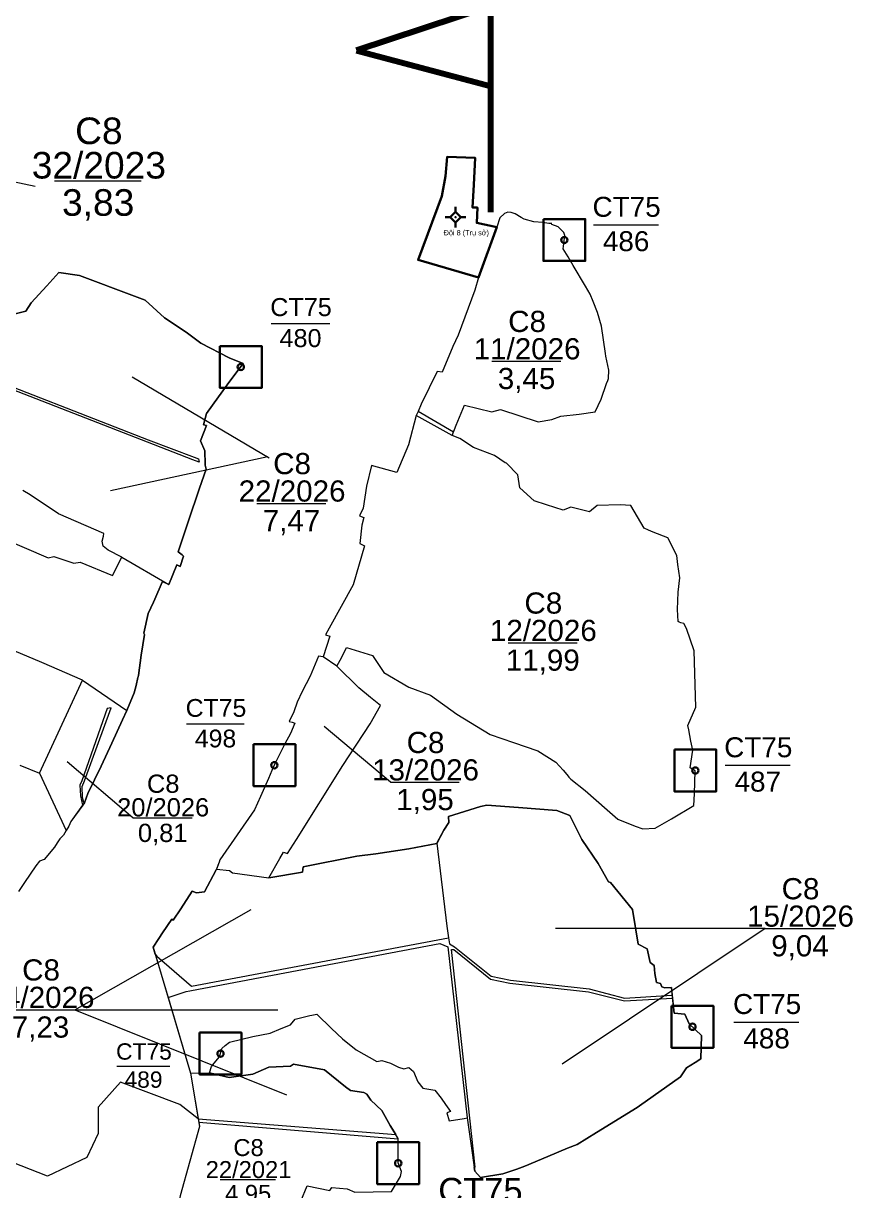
# Model space of a CAD drawing. Header units: metres. Extents: x 419786 to 426231, y 1524317 to 1528091.
# Drawn here: x 425239 to 426231, y 1525583 to 1526979 of the extents above; entities that cross this region are included whole.
import ezdxf
from ezdxf.enums import TextEntityAlignment as Align

# ---------------------------------------------------------------- set-up
doc = ezdxf.new("R2010")
doc.units = ezdxf.units.M
doc.header["$MEASUREMENT"] = 0
doc.layers.add('RanhOne', color=1, linetype='Continuous', lineweight=0)
doc.layers.add('TruSo', color=1, linetype='Continuous', lineweight=106)
doc.styles.add('Style-Arial', font='arial.ttf')

# ---------------------------------------------------------------- blocks, each defined once
blk = doc.blocks.new('*U0')
at = {"color": 0, "linetype": 'Continuous', "lineweight": -2, "ltscale": 10, "flags": 128}
blk.add_lwpolyline([(-150, 150), (150, 150), (150, -150), (-150, -150), (-150, 150)], close=True, dxfattribs=at)
at = {"color": 0, "linetype": 'Continuous', "lineweight": -2, "ltscale": 10}
blk.add_circle((-0.02828, 0.016065), 22.5, dxfattribs=at)
blk = doc.blocks.new('*U36')
at = {"layer": 'RanhOne', "color": 3, "linetype": 'Continuous', "lineweight": 13}
blk.add_line((-66.520877, -1.660429), (63.750129, -1.660429), dxfattribs=at)
at = {"layer": 'RanhOne', "color": 3, "linetype": 'Continuous', "lineweight": 13, "style": 'Style-Arial'}
blk.add_text('3,83', height=40, dxfattribs=at).set_placement((-1.025137, -54.422685), align=Align.CENTER)
at = {"layer": 'RanhOne', "color": 3, "linetype": 'Continuous', "lineweight": 13, "insert": (-0.000029, 1.089388), "char_height": 40, "attachment_point": 8, "line_spacing_factor": 0.776524, "style": 'Style-Arial'}
blk.add_mtext('C8\\P32/2023', dxfattribs=at)
blk = doc.blocks.new('*U46')
at = {"layer": 'RanhOne', "color": 3, "linetype": 'Continuous', "lineweight": 13}
blk.add_line((-66.520877, -1.660429), (63.750129, -1.660429), dxfattribs=at)
at = {"layer": 'RanhOne', "color": 3, "linetype": 'Continuous', "lineweight": 13, "style": 'Style-Arial'}
blk.add_text('3,45', height=40, dxfattribs=at).set_placement((-1.025137, -54.422685), align=Align.CENTER)
at = {"layer": 'RanhOne', "color": 3, "linetype": 'Continuous', "lineweight": 13, "insert": (-0.000029, 1.089388), "char_height": 40, "attachment_point": 8, "line_spacing_factor": 0.776524, "style": 'Style-Arial'}
blk.add_mtext('C8\\P11/2026', dxfattribs=at)
blk = doc.blocks.new('*U47')
at = {"layer": 'RanhOne', "color": 3, "linetype": 'Continuous', "lineweight": 13}
blk.add_line((-66.520877, -1.660429), (63.750129, -1.660429), dxfattribs=at)
at = {"layer": 'RanhOne', "color": 3, "linetype": 'Continuous', "lineweight": 13, "style": 'Style-Arial'}
blk.add_text('11,99', height=40, dxfattribs=at).set_placement((-1.025137, -54.422685), align=Align.CENTER)
at = {"layer": 'RanhOne', "color": 3, "linetype": 'Continuous', "lineweight": 13, "insert": (-0.000029, 1.089388), "char_height": 40, "attachment_point": 8, "line_spacing_factor": 0.776524, "style": 'Style-Arial'}
blk.add_mtext('C8\\P12/2026', dxfattribs=at)
blk = doc.blocks.new('*U48')
at = {"layer": 'RanhOne', "color": 3, "linetype": 'Continuous', "lineweight": 13}
blk.add_line((-66.520877, -1.660429), (63.750129, -1.660429), dxfattribs=at)
at = {"layer": 'RanhOne', "color": 3, "linetype": 'Continuous', "lineweight": 13, "style": 'Style-Arial'}
blk.add_text('0,81', height=40, dxfattribs=at).set_placement((-1.025137, -54.422685), align=Align.CENTER)
at = {"layer": 'RanhOne', "color": 3, "linetype": 'Continuous', "lineweight": 13, "insert": (-0.000029, 1.089388), "char_height": 40, "attachment_point": 8, "line_spacing_factor": 0.776524, "style": 'Style-Arial'}
blk.add_mtext('C8\\P20/2026', dxfattribs=at)
blk = doc.blocks.new('*U49')
at = {"layer": 'RanhOne', "color": 3, "linetype": 'Continuous', "lineweight": 13}
blk.add_line((-66.520877, -1.660429), (63.750129, -1.660429), dxfattribs=at)
at = {"layer": 'RanhOne', "color": 3, "linetype": 'Continuous', "lineweight": 13, "style": 'Style-Arial'}
blk.add_text('1,95', height=40, dxfattribs=at).set_placement((-1.025137, -54.422685), align=Align.CENTER)
at = {"layer": 'RanhOne', "color": 3, "linetype": 'Continuous', "lineweight": 13, "insert": (-0.000029, 1.089388), "char_height": 40, "attachment_point": 8, "line_spacing_factor": 0.776524, "style": 'Style-Arial'}
blk.add_mtext('C8\\P13/2026', dxfattribs=at)
blk = doc.blocks.new('*U50')
at = {"layer": 'RanhOne', "color": 3, "linetype": 'Continuous', "lineweight": 13}
blk.add_line((-66.520877, -1.660429), (63.750129, -1.660429), dxfattribs=at)
at = {"layer": 'RanhOne', "color": 3, "linetype": 'Continuous', "lineweight": 13, "style": 'Style-Arial'}
blk.add_text('7,23', height=40, dxfattribs=at).set_placement((-1.025137, -54.422685), align=Align.CENTER)
at = {"layer": 'RanhOne', "color": 3, "linetype": 'Continuous', "lineweight": 13, "insert": (-0.000029, 1.089388), "char_height": 40, "attachment_point": 8, "line_spacing_factor": 0.776524, "style": 'Style-Arial'}
blk.add_mtext('C8\\P14/2026', dxfattribs=at)
blk = doc.blocks.new('*U51')
at = {"layer": 'RanhOne', "color": 3, "linetype": 'Continuous', "lineweight": 13}
blk.add_line((-66.520877, -1.660429), (63.750129, -1.660429), dxfattribs=at)
at = {"layer": 'RanhOne', "color": 3, "linetype": 'Continuous', "lineweight": 13, "style": 'Style-Arial'}
blk.add_text('9,04', height=40, dxfattribs=at).set_placement((-1.025137, -54.422685), align=Align.CENTER)
at = {"layer": 'RanhOne', "color": 3, "linetype": 'Continuous', "lineweight": 13, "insert": (-0.000029, 1.089388), "char_height": 40, "attachment_point": 8, "line_spacing_factor": 0.776524, "style": 'Style-Arial'}
blk.add_mtext('C8\\P15/2026', dxfattribs=at)
blk = doc.blocks.new('*U52')
at = {"layer": 'RanhOne', "color": 3, "linetype": 'Continuous', "lineweight": 13}
blk.add_line((-66.520877, -1.660429), (63.750129, -1.660429), dxfattribs=at)
at = {"layer": 'RanhOne', "color": 3, "linetype": 'Continuous', "lineweight": 13, "style": 'Style-Arial'}
blk.add_text('4,95', height=40, dxfattribs=at).set_placement((-1.025137, -54.422685), align=Align.CENTER)
at = {"layer": 'RanhOne', "color": 3, "linetype": 'Continuous', "lineweight": 13, "insert": (-0.000029, 1.089388), "char_height": 40, "attachment_point": 8, "line_spacing_factor": 0.776524, "style": 'Style-Arial'}
blk.add_mtext('C8\\P22/2021', dxfattribs=at)
blk = doc.blocks.new('CENTRD')
at = {"layer": 'RanhOne', "linetype": 'Continuous', "lineweight": 30}
h = blk.add_hatch(color=5, dxfattribs=at)
edge = h.paths.add_edge_path()
edge.add_arc((0, 0), 1.5, 0, 360)
at = {"layer": 'RanhOne', "color": 5, "linetype": 'Continuous', "lineweight": 30}
for p, q in [((-6.25, 0), (-12.5, 0)), ((0, 6.25), (-6.25, 0)), ((-6.25, 0), (0, -6.25)), ((0, 12.5), (0, 6.25)), ((6.25, 0), (0, 6.25)), ((0, -6.25), (6.25, 0)), ((12.5, 0), (6.25, 0)), ((0, -6.25), (0, -12.5))]:
    blk.add_line(p, q, dxfattribs=at)
blk = doc.blocks.new('*U64')
at = {"layer": 'TruSo', "color": 1, "linetype": 'Continuous', "lineweight": 106}
for p, q in [((80.501313, 123.087532), (-80.501268, 70.243642)), ((80.501313, -123.087664), (80.501313, 123.087532)), ((-80.501268, 70.243642), (80.501094, 27.367806))]:
    blk.add_line(p, q, dxfattribs=at)
blk = doc.blocks.new('*U63')
at = {"layer": 'TruSo', "color": 1, "linetype": 'Continuous', "lineweight": 106}
blk.add_blockref('*U64', (-75.311655, -79.483447), dxfattribs=at)
at = {"layer": 'RanhOne', "color": 7, "linetype": 'Continuous', "lineweight": 0, "style": 'Style-Arial'}
blk.add_text('Đội 8 (Trụ sở)', height=62.5, dxfattribs=at).set_placement((0.000082, 140.071497), align=Align.MIDDLE_CENTER)
blk = doc.blocks.new('*U89')
at = {"layer": 'RanhOne', "color": 3, "linetype": 'Continuous', "lineweight": 13}
blk.add_line((-66.520877, -1.660429), (63.750129, -1.660429), dxfattribs=at)
at = {"layer": 'RanhOne', "color": 3, "linetype": 'Continuous', "lineweight": 13, "style": 'Style-Arial'}
for s, p in [('CT75', (-0.000029, 14.422722)), ('480', (-1.025137, -54.422685))]:
    blk.add_text(s, height=40, dxfattribs=at).set_placement(p, align=Align.CENTER)
blk = doc.blocks.new('*U90')
at = {"layer": 'RanhOne', "color": 3, "linetype": 'Continuous', "lineweight": 13}
blk.add_line((-66.520877, -1.660429), (63.750129, -1.660429), dxfattribs=at)
at = {"layer": 'RanhOne', "color": 3, "linetype": 'Continuous', "lineweight": 13, "style": 'Style-Arial'}
for s, p in [('CT75', (-0.000029, 14.422722)), ('498', (-1.025137, -54.422685))]:
    blk.add_text(s, height=40, dxfattribs=at).set_placement(p, align=Align.CENTER)
blk = doc.blocks.new('*U95')
at = {"layer": 'RanhOne', "color": 3, "linetype": 'Continuous', "lineweight": 13}
blk.add_line((-66.520877, -1.660429), (63.750129, -1.660429), dxfattribs=at)
at = {"layer": 'RanhOne', "color": 3, "linetype": 'Continuous', "lineweight": 13, "style": 'Style-Arial'}
for s, p in [('CT75', (-0.000029, 14.422722)), ('486', (-1.025137, -54.422685))]:
    blk.add_text(s, height=40, dxfattribs=at).set_placement(p, align=Align.CENTER)
blk = doc.blocks.new('*U96')
at = {"layer": 'RanhOne', "color": 3, "linetype": 'Continuous', "lineweight": 13}
blk.add_line((-66.520877, -1.660429), (63.750129, -1.660429), dxfattribs=at)
at = {"layer": 'RanhOne', "color": 3, "linetype": 'Continuous', "lineweight": 13, "style": 'Style-Arial'}
for s, p in [('CT75', (-0.000029, 14.422722)), ('487', (-1.025137, -54.422685))]:
    blk.add_text(s, height=40, dxfattribs=at).set_placement(p, align=Align.CENTER)
blk = doc.blocks.new('*U97')
at = {"layer": 'RanhOne', "color": 3, "linetype": 'Continuous', "lineweight": 13}
blk.add_line((-66.520877, -1.660429), (63.750129, -1.660429), dxfattribs=at)
at = {"layer": 'RanhOne', "color": 3, "linetype": 'Continuous', "lineweight": 13, "style": 'Style-Arial'}
for s, p in [('CT75', (-0.000029, 14.422722)), ('488', (-1.025137, -54.422685))]:
    blk.add_text(s, height=40, dxfattribs=at).set_placement(p, align=Align.CENTER)
blk = doc.blocks.new('*U99')
at = {"layer": 'RanhOne', "color": 3, "linetype": 'Continuous', "lineweight": 13}
blk.add_line((-66.520877, -1.660429), (63.750129, -1.660429), dxfattribs=at)
at = {"layer": 'RanhOne', "color": 3, "linetype": 'Continuous', "lineweight": 13, "style": 'Style-Arial'}
for s, p in [('CT75', (-0.000029, 14.422722)), ('490', (-1.025137, -54.422685))]:
    blk.add_text(s, height=40, dxfattribs=at).set_placement(p, align=Align.CENTER)
blk = doc.blocks.new('*U100')
at = {"layer": 'RanhOne', "color": 3, "linetype": 'Continuous', "lineweight": 13}
blk.add_line((-66.520877, -1.660429), (63.750129, -1.660429), dxfattribs=at)
at = {"layer": 'RanhOne', "color": 3, "linetype": 'Continuous', "lineweight": 13, "style": 'Style-Arial'}
for s, p in [('CT75', (-0.000029, 14.422722)), ('489', (-1.025137, -54.422685))]:
    blk.add_text(s, height=40, dxfattribs=at).set_placement(p, align=Align.CENTER)
blk = doc.blocks.new('*U109')
at = {"layer": 'RanhOne', "color": 3, "linetype": 'Continuous', "lineweight": 13}
blk.add_line((-66.520877, -1.660429), (63.750129, -1.660429), dxfattribs=at)
at = {"layer": 'RanhOne', "color": 3, "linetype": 'Continuous', "lineweight": 13, "style": 'Style-Arial'}
blk.add_text('7,47', height=40, dxfattribs=at).set_placement((-1.025137, -54.422685), align=Align.CENTER)
at = {"layer": 'RanhOne', "color": 3, "linetype": 'Continuous', "lineweight": 13, "insert": (-0.000029, 1.089388), "char_height": 40, "attachment_point": 8, "line_spacing_factor": 0.776524, "style": 'Style-Arial'}
blk.add_mtext('C8\\P22/2026', dxfattribs=at)

msp = doc.modelspace()

# ---------------------------------------------------------------- linework, layer by layer
at = {"layer": 'RanhOne', "color": 7, "linetype": 'Continuous', "lineweight": 0}
for p, q in [((425253.24797, 1526784.335375), (425112.33314, 1526813.485443)), ((425533.011672, 1526459.251803), (425369.420892, 1526556.418695)), ((425753.522384, 1526490.288227), (425711.2296, 1526515.2316)), ((425751.87, 1526486.51), (425709.04, 1526510.22)), ((425531.391961, 1526460.871251), (425343.505521, 1526420.385045)), ((425356.831, 1526341.091), (425413.0298, 1526308.3145)), ((425614.14, 1526210.69), (425597.717, 1526221.743)), ((425309.82, 1526193.77), (425362.723, 1526157.376)), ((425678.121375, 1526071.78274), (425599.099481, 1526138.239594)), ((425370.081786, 1526029.064072), (425291.354451, 1526096.13394)), ((425258.4452, 1526082.7278), (425290.23, 1526014.02)), ((425300.588278, 1525799.715441), (425511.635104, 1525919.614085)), ((426126.723389, 1525896.882333), (425875.722928, 1525896.882333)), ((426126.723389, 1525896.882333), (425883.821481, 1525734.592127)), ((425300.588278, 1525799.715441), (425543.315383, 1525799.715441)), ((425300.588278, 1525799.715441), (425553.747582, 1525697.74968))]:
    msp.add_line(p, q, dxfattribs=at)
at = {"layer": 'RanhOne', "color": 3, "linetype": 'Continuous', "lineweight": 0}
for p, q in [((425396.7643, 1525866.2017), (425412.17, 1525814.1808)), ((426015.3828, 1525816.9094), (426015.7424, 1525813.4041)), ((425412.17, 1525814.1808), (425438.9, 1525723.921)), ((425438.9, 1525723.921), (425461.81, 1525724.09)), ((425438.9, 1525723.921), (425448.2971, 1525669.2365)), ((425448.2971, 1525669.2365), (425684.6253, 1525650.4822)), ((425448.2971, 1525669.2365), (425449.0135, 1525665.0676)), ((425449.0135, 1525665.0676), (425687.618, 1525645.4145))]:
    msp.add_line(p, q, dxfattribs=at)
at = {"layer": 'RanhOne', "color": 5, "linetype": 'Continuous', "lineweight": 30, "flags": 128}
msp.add_lwpolyline([(425805.42, 1526735.84), (425781.45, 1526740.75), (425782.33, 1526759.09), (425776.23, 1526759.25), (425778.01, 1526786.15), (425779.47, 1526818.71), (425746.21, 1526819.91), (425744.21, 1526796.76), (425739.79, 1526772.62), (425711.2, 1526696.5), (425783.61, 1526675.31), (425805.42, 1526735.84)], dxfattribs=at)
at = {"layer": 'RanhOne', "color": 3, "linetype": 'Continuous', "lineweight": 13, "flags": 128}
for points in [[(426050.56, 1525768.85), (426035.55, 1525782.73), (426030.49, 1525794.27), (426017.56, 1525795.69), (426014.41, 1525826.39), (426006.41, 1525825.84), (426002.9, 1525826.93), (426001.48, 1525831.12), (425996.5, 1525832.34), (425994.52, 1525843.12), (425993.6, 1525852.5), (425988.85, 1525856.18), (425985.26, 1525872.43), (425974.47, 1525878.28), (425967.81, 1525919.57), (425941.382, 1525951.839), (425939.1, 1525952.6), (425926.92, 1525974.74), (425907.36, 1526003.27), (425892.77, 1526031.99), (425877.37, 1526037.81), (425831.44, 1526041.45), (425793.56, 1526044.3), (425786.01, 1526042.77), (425747.81, 1526030.73), (425747.89, 1526023.74), (425742.19, 1526014.57), (425733.76, 1525998.49), (425700.15, 1525992.22), (425660.57, 1525986.2), (425638.06, 1525983.28), (425573.7, 1525970.47), (425573.04, 1525964.15), (425532.73, 1525957.38), (425545.9426, 1525980.6569), (425550.23, 1525988.21), (425555.25, 1525986.33), (425565.73, 1526003.38), (425621.29, 1526091.96), (425654.1, 1526141.66), (425666.14, 1526163.38), (425654.2103, 1526173.1771), (425640.24, 1526184.65), (425614.14, 1526210.69), (425620.0496, 1526221.1864), (425625.56, 1526232.841), (425656.627, 1526223.437), (425670.462, 1526203.199), (425700.31, 1526185.663), (425726.159, 1526175.904), (425757.829, 1526153.117), (425797.71, 1526128.98), (425825.57, 1526119.29), (425854.62, 1526109.18), (425876.17, 1526095.92), (425884.87, 1526086.2), (425889.38, 1526080.86), (425890.89, 1526079.16), (425891.65, 1526077.77), (425893.87, 1526075.55), (425911.25, 1526061.75), (425937.6043, 1526038.845), (425950.37, 1526027.75), (425971.07, 1526019.21), (425980.24, 1526016.13), (425994.95, 1526016.82), (426014.56, 1526027.91), (426041.15, 1526043.9), (426041.83, 1526057.97), (426042.65, 1526085.52), (426036.67, 1526089.17), (426039.94, 1526110.15), (426037.57, 1526121.03), (426035.24, 1526134.38), (426033.89, 1526139.504), (426043.423, 1526161.661), (426041.753, 1526228.794), (426032.26, 1526255.53), (426029.04, 1526261.53), (426025.726, 1526262.6202), (426023.69, 1526263.29), (426022.36, 1526263.83), (426021.78, 1526278.33), (426022.27, 1526299.18), (426024.25, 1526316.26), (426022.1846, 1526332.0473), (426020.74, 1526343.09), (426010.11, 1526364.27), (425992.4, 1526370.78), (425987.0199, 1526373.2343), (425981.79, 1526375.62), (425965.89, 1526402.88), (425953.21, 1526403.39), (425925.63, 1526402.89), (425916.311, 1526395.032), (425894.068, 1526400.724), (425885.042, 1526397.286), (425864.879, 1526403.479), (425850.211, 1526408.272), (425832.845, 1526423.754), (425830.637, 1526439.254), (425817.04, 1526453.3), (425815.54, 1526453.65), (425802.71, 1526462.57), (425777.59, 1526472.18), (425761.12, 1526482.89), (425751.87, 1526486.51), (425756.9003, 1526498.6961), (425766.78, 1526522.63), (425799.56, 1526514.62), (425809.91, 1526517.46), (425855.1, 1526502.86), (425871.11, 1526505.48), (425881.98, 1526509.68), (425904.2, 1526512.01), (425923, 1526514.94), (425930.18, 1526529.94), (425936.8688, 1526548.5606), (425938.23, 1526552.35), (425939.09, 1526554.75), (425939.51, 1526564.56), (425935.82, 1526581.18), (425935.3615, 1526584.453), (425930.79, 1526617.09), (425925.8409, 1526633.6657), (425920.6853, 1526646.6177), (425917.09, 1526655.65), (425911.452, 1526665.1541), (425896.7862, 1526689.8766), (425890.68, 1526700.17), (425884.69, 1526709.92), (425886.87, 1526725.79), (425885.79, 1526729.48), (425878.74, 1526736), (425871.1083, 1526738.8533), (425871.0774, 1526740.2782), (425870.13, 1526740.06), (425867.64, 1526740.15), (425860.5, 1526741.18), (425849.94, 1526742.08), (425838.3, 1526745.15), (425834.58, 1526747.26), (425827.58, 1526751.65), (425822.57, 1526753.31), (425818.64, 1526753.57), (425814.81, 1526752.12), (425809.27, 1526746.89), (425805.61, 1526735.69), (425783.61, 1526675.31), (425779.2, 1526660.41), (425759.1, 1526606.66), (425752.961, 1526592.869), (425740.2838, 1526562.0692), (425734.219, 1526563.064), (425715.03, 1526523.93), (425711.2296, 1526515.2316), (425709.04, 1526510.22), (425699.911, 1526475.191), (425685.816, 1526442.122), (425655.3767, 1526450.4342), (425649.5, 1526425.842), (425645.633, 1526399.56), (425641.402, 1526390.257), (425646.31, 1526388.44), (425644.03, 1526379.3), (425641.516, 1526357.354), (425647.156, 1526354.472), (425633.56, 1526307.77), (425604.773, 1526256.1489), (425600.66, 1526248.06), (425605.702, 1526246.515), (425597.717, 1526221.743), (425592.28, 1526222.44), (425582.211, 1526198.434), (425572.77, 1526180.237), (425566.805, 1526167.539), (425562.483, 1526155.96), (425557.22, 1526144.52), (425560.63, 1526143.58), (425563.963, 1526142.422), (425558.521, 1526130.208), (425552.048, 1526117.618), (425539.505, 1526092.926), (425536.381, 1526085.745), (425532.147, 1526076.128), (425522.686, 1526054.8511), (425515.5524, 1526038.761), (425474.02, 1525978.98), (425473.14, 1525976.26), (425469.76, 1525967.03), (425455.91, 1525940.61), (425446.09, 1525939.35), (425440.91, 1525941.64), (425427.32, 1525920.489), (425418.331, 1525906.693), (425416.82, 1525908.13), (425405.5866, 1525891.5819), (425401.01, 1525884.84), (425394.2516, 1525874.6863), (425438.9, 1525723.921), (425449.858, 1525660.153), (425426.614, 1525577.068)], [(425222.848, 1526630.4962), (425242.01, 1526635.178), (425248.47, 1526644.99), (425267.0982, 1526665.5682), (425281.62, 1526681.61), (425306.39, 1526677.86), (425372.16, 1526653.03), (425384.67, 1526648.3), (425407.99, 1526627.35), (425433.92, 1526610.18), (425451.38, 1526597.05), (425485.4, 1526579.25), (425502.1713, 1526572.6677)], [(425502.1713, 1526572.6677), (425485.076, 1526549.96), (425458.112, 1526512.964), (425454.408, 1526499.432), (425458.237, 1526498.349), (425450.848, 1526480.061), (425456.15, 1526468.28), (425456.62, 1526452.24), (425456.53, 1526450.98), (425457.65, 1526446.38), (425449.74, 1526423.37), (425436.24, 1526383.1), (425424.16, 1526347.52), (425428.97, 1526343.9), (425430.628, 1526342.284), (425426.469, 1526329.785), (425422.621, 1526331.689), (425413.0298, 1526308.3145), (425405.53, 1526311.75), (425405.25, 1526311.12), (425396.19, 1526290.73), (425394.57, 1526287.07), (425388.48, 1526273.4), (425383.06, 1526250.18), (425384.01, 1526248.59), (425380.11, 1526223.66), (425376.74, 1526199.62), (425376.2833, 1526197.7005), (425376.1676, 1526197.2141), (425373.8531, 1526187.4856), (425371.77, 1526178.73), (425362.723, 1526157.376), (425357.7633, 1526146.5537), (425344.9813, 1526118.663), (425332.251, 1526090.885), (425316.336, 1526058.306), (425312.27, 1526047.2), (425310.02, 1526044.33), (425295.97, 1526024.882), (425293.3153, 1526019.1244), (425290.23, 1526014.02), (425287.19, 1526008.6), (425282.5686, 1526003.9158), (425279.6209, 1525999.2525), (425276.497, 1525994.027), (425263.759, 1525979.354), (425258.259, 1525977.314), (425253.9, 1525971.583), (425240.373, 1525951.859), (425233.088, 1525941.119)], [(425211.3, 1526364.73), (425268.784, 1526340.13), (425275.497, 1526341.952), (425299.562, 1526333.968), (425307.096, 1526335.031), (425345.828, 1526318.863), (425356.831, 1526341.091), (425340.508, 1526349.2352), (425334.5, 1526354.18), (425333.36, 1526360.22), (425334.7924, 1526366.1771), (425335.5, 1526369.12), (425281.22, 1526392.64), (425247.38, 1526415.61), (425238.37, 1526420.79)], [(425234.68, 1526092.32), (425258.4452, 1526082.7278), (425307.7434, 1526189.2815), (425309.82, 1526193.77), (425261.25, 1526215.05), (425220.51, 1526232.07)], [(425679.324, 1525582.318), (425690.232, 1525600.024), (425691.577, 1525606.234), (425687.35, 1525616.41), (425687.4109, 1525623.0036), (425687.62, 1525645.63), (425677.93, 1525661.33), (425668, 1525679.33), (425654.91, 1525691.59), (425649.85, 1525698.55), (425646.45, 1525700.85), (425630.37, 1525703.07), (425624.26, 1525707.32), (425599.3388, 1525727.7584), (425562.333, 1525734.685), (425558.76, 1525732.04), (425532.593, 1525731.049), (425513.783, 1525722.504), (425485.093, 1525718.616), (425480.28, 1525720), (425461.81, 1525724.09), (425463.98, 1525731.58), (425467.432, 1525735.6758), (425473.74, 1525743.16), (425476.39, 1525753.28), (425480.63, 1525756.7), (425485.51, 1525760.8), (425513.64, 1525767.55), (425534.43, 1525771.67), (425547.65, 1525777.38), (425558.6, 1525781.48), (425564.18, 1525788.44), (425581.83, 1525792.95), (425584.12, 1525793.17), (425590.32, 1525794.41), (425607.71, 1525777.35), (425620.9, 1525765.05), (425637.06, 1525751.56), (425662.06, 1525737.88), (425668, 1525738.96), (425678.47, 1525735.6), (425687.79, 1525731.04), (425694.26, 1525729.1), (425700.14, 1525730.45), (425705.84, 1525725.79), (425711.05, 1525713.4), (425717.08, 1525705.83), (425731.24, 1525703.39), (425738.7098, 1525693.7196), (425744.148, 1525686.3145), (425749.95, 1525678.12), (425745.65, 1525676.41), (425748.38, 1525666.69), (425766.3546, 1525669.7232), (425770.01, 1525670.34), (425776.0156, 1525628.6218), (425779.18, 1525606.64), (425786, 1525598.81), (425812.86, 1525603.5), (425829.3016, 1525609.0368), (425839.17, 1525612.36), (425866.33, 1525624.16), (425890.0981, 1525633.9322), (425901.5, 1525638.62), (425924.55, 1525652.63), (425973.26, 1525682.64), (425976.25, 1525684.74), (426025.27, 1525719.23), (426032.25, 1525730.06), (426042.74, 1525736.56), (426049.66, 1525740.85), (426050.56, 1525768.85)], [(425563.43, 1525552.32), (425578.41, 1525589.09), (425605.816, 1525583.564), (425608.2, 1525586.96), (425626.51, 1525585.6), (425635.724, 1525581.321)]]:
    msp.add_lwpolyline(points, dxfattribs=at)
at = {"layer": 'RanhOne', "color": 3, "linetype": 'Continuous', "lineweight": 0, "flags": 128}
for points in [[(425532.73, 1525957.38), (425545.9426, 1525980.6569), (425550.23, 1525988.21), (425555.25, 1525986.33), (425565.73, 1526003.38), (425621.29, 1526091.96), (425654.1, 1526141.66), (425666.14, 1526163.38), (425654.2103, 1526173.1771), (425640.24, 1526184.65), (425614.14, 1526210.69), (425620.0496, 1526221.1864), (425625.56, 1526232.841), (425656.627, 1526223.437), (425670.462, 1526203.199), (425700.31, 1526185.663), (425726.159, 1526175.904), (425757.829, 1526153.117), (425797.71, 1526128.98), (425825.57, 1526119.29), (425854.62, 1526109.18), (425876.17, 1526095.92), (425884.87, 1526086.2), (425889.38, 1526080.86), (425890.89, 1526079.16), (425891.65, 1526077.77), (425893.87, 1526075.55), (425911.25, 1526061.75), (425937.6043, 1526038.845), (425950.37, 1526027.75), (425971.07, 1526019.21), (425980.24, 1526016.13), (425994.95, 1526016.82), (426014.56, 1526027.91), (426041.15, 1526043.9), (426041.83, 1526057.97), (426042.65, 1526085.52), (426036.67, 1526089.17), (426039.94, 1526110.15), (426037.57, 1526121.03), (426035.24, 1526134.38), (426033.89, 1526139.504), (426043.423, 1526161.661), (426041.753, 1526228.794), (426032.26, 1526255.53), (426029.04, 1526261.53), (426025.726, 1526262.6202), (426023.69, 1526263.29), (426022.36, 1526263.83), (426021.78, 1526278.33), (426022.27, 1526299.18), (426024.25, 1526316.26), (426022.1846, 1526332.0473), (426020.74, 1526343.09), (426010.11, 1526364.27), (425992.4, 1526370.78), (425987.0199, 1526373.2343), (425981.79, 1526375.62), (425965.89, 1526402.88), (425953.21, 1526403.39), (425925.63, 1526402.89), (425916.311, 1526395.032), (425894.068, 1526400.724), (425885.042, 1526397.286), (425864.879, 1526403.479), (425850.211, 1526408.272), (425832.845, 1526423.754), (425830.637, 1526439.254), (425817.04, 1526453.3), (425815.54, 1526453.65), (425802.71, 1526462.57), (425777.59, 1526472.18), (425761.12, 1526482.89), (425751.87, 1526486.51), (425756.9003, 1526498.6961), (425766.78, 1526522.63), (425799.56, 1526514.62), (425809.91, 1526517.46), (425855.1, 1526502.86), (425871.11, 1526505.48), (425881.98, 1526509.68), (425904.2, 1526512.01), (425923, 1526514.94), (425930.18, 1526529.94), (425936.8688, 1526548.5606), (425938.23, 1526552.35), (425939.09, 1526554.75), (425939.51, 1526564.56), (425935.82, 1526581.18), (425935.3615, 1526584.453), (425930.79, 1526617.09), (425925.8409, 1526633.6657), (425920.6853, 1526646.6177), (425917.09, 1526655.65), (425911.452, 1526665.1541), (425896.7862, 1526689.8766), (425890.68, 1526700.17), (425884.69, 1526709.92), (425886.87, 1526725.79), (425885.79, 1526729.48), (425878.74, 1526736), (425871.1083, 1526738.8533), (425871.0774, 1526740.2782), (425870.13, 1526740.06), (425867.64, 1526740.15), (425860.5, 1526741.18), (425849.94, 1526742.08), (425838.3, 1526745.15), (425834.58, 1526747.26), (425827.58, 1526751.65), (425822.57, 1526753.31), (425818.64, 1526753.57), (425814.81, 1526752.12), (425809.27, 1526746.89), (425805.61, 1526735.69), (425783.61, 1526675.31), (425779.2, 1526660.41), (425759.1, 1526606.66), (425752.961, 1526592.869), (425740.2838, 1526562.0692), (425734.219, 1526563.064), (425715.03, 1526523.93), (425711.2296, 1526515.2316), (425709.04, 1526510.22), (425699.911, 1526475.191), (425685.816, 1526442.122), (425655.3767, 1526450.4342), (425649.5, 1526425.842), (425645.633, 1526399.56), (425641.402, 1526390.257), (425646.31, 1526388.44), (425644.03, 1526379.3), (425641.516, 1526357.354), (425647.156, 1526354.472), (425633.56, 1526307.77), (425604.773, 1526256.1489), (425600.66, 1526248.06), (425605.702, 1526246.515), (425597.717, 1526221.743), (425592.28, 1526222.44), (425582.211, 1526198.434), (425572.77, 1526180.237), (425566.805, 1526167.539), (425562.483, 1526155.96), (425557.22, 1526144.52), (425560.63, 1526143.58), (425563.963, 1526142.422), (425558.521, 1526130.208), (425552.048, 1526117.618), (425539.505, 1526092.926), (425536.381, 1526085.745), (425532.147, 1526076.128), (425522.686, 1526054.8511), (425515.5524, 1526038.761), (425474.02, 1525978.98), (425473.14, 1525976.26), (425470.0547, 1525967.8348)], [(425312.1126, 1526046.9992), (425312.27, 1526047.2), (425316.336, 1526058.306), (425332.251, 1526090.885), (425344.9813, 1526118.663), (425357.7633, 1526146.5537), (425362.723, 1526157.376), (425371.77, 1526178.73), (425373.8531, 1526187.4856), (425376.1676, 1526197.2141), (425376.2833, 1526197.7005), (425376.74, 1526199.62), (425380.11, 1526223.66), (425384.01, 1526248.59), (425383.06, 1526250.18), (425388.48, 1526273.4), (425394.57, 1526287.07), (425396.19, 1526290.73), (425405.25, 1526311.12), (425405.53, 1526311.75), (425413.0298, 1526308.3145), (425422.621, 1526331.689), (425426.469, 1526329.785), (425430.628, 1526342.284), (425428.97, 1526343.9), (425424.16, 1526347.52), (425436.24, 1526383.1), (425449.74, 1526423.37), (425457.65, 1526446.38), (425456.53, 1526450.98), (425456.62, 1526452.24), (425456.15, 1526468.28), (425450.848, 1526480.061), (425458.237, 1526498.349), (425454.408, 1526499.432), (425458.112, 1526512.964), (425485.076, 1526549.96), (425502.1713, 1526572.6677), (425485.4, 1526579.25), (425451.38, 1526597.05), (425433.92, 1526610.18), (425407.99, 1526627.35), (425384.67, 1526648.3), (425372.16, 1526653.03), (425306.39, 1526677.86), (425281.62, 1526681.61), (425267.0982, 1526665.5682), (425248.47, 1526644.99), (425242.01, 1526635.178), (425222.848, 1526630.4962)], [(425161.2491, 1526569.8486), (425388.4291, 1526481.3306), (425443.262, 1526460.686), (425448.655, 1526458.694), (425449.248, 1526454.763), (425441.904, 1526457.447), (425387.3905, 1526478.652), (425158.6957, 1526567.2566)], [(425211.3, 1526364.73), (425268.784, 1526340.13), (425275.497, 1526341.952), (425299.562, 1526333.968), (425307.096, 1526335.031), (425345.828, 1526318.863), (425356.831, 1526341.091), (425340.508, 1526349.2352), (425334.5, 1526354.18), (425333.36, 1526360.22), (425334.7924, 1526366.1771), (425335.5, 1526369.12), (425281.22, 1526392.64), (425247.38, 1526415.61), (425238.37, 1526420.79)], [(425234.68, 1526092.32), (425258.4452, 1526082.7278), (425307.7434, 1526189.2815), (425309.82, 1526193.77), (425261.25, 1526215.05), (425220.51, 1526232.07)], [(425312.1126, 1526046.9992), (425311.594, 1526047.502), (425309.957, 1526053.542), (425309.58, 1526066.618), (425312.228, 1526073.536), (425344.2562, 1526160.9218), (425339.2966, 1526159.9013), (425308.904, 1526073.465), (425306.756, 1526068.147), (425307.367, 1526055.559), (425309.9911, 1526044.2901)], [(425309.9911, 1526044.2901), (425295.97, 1526024.882), (425293.3153, 1526019.1244), (425290.23, 1526014.02), (425287.19, 1526008.6), (425282.5686, 1526003.9158), (425279.6209, 1525999.2525), (425276.497, 1525994.027), (425263.759, 1525979.354), (425258.259, 1525977.314), (425253.9, 1525971.583), (425240.373, 1525951.859), (425233.088, 1525941.119)], [(425309.9911, 1526044.2901), (425310.02, 1526044.33), (425312.1126, 1526046.9992)], [(425733.898, 1525998.7532), (425742.19, 1526014.57), (425747.89, 1526023.74), (425747.81, 1526030.73), (425786.01, 1526042.77), (425793.56, 1526044.3), (425831.44, 1526041.45), (425877.37, 1526037.81), (425892.77, 1526031.99), (425907.36, 1526003.27), (425926.92, 1525974.74), (425939.1, 1525952.6), (425941.382, 1525951.839), (425967.81, 1525919.57), (425974.47, 1525878.28), (425985.26, 1525872.43), (425988.85, 1525856.18), (425993.6, 1525852.5), (425994.52, 1525843.12), (425996.5, 1525832.34), (426001.48, 1525831.12), (426002.9, 1525826.93), (426006.41, 1525825.84), (426014.41, 1525826.39), (426015.3828, 1525816.9094)], [(425532.73, 1525957.38), (425573.04, 1525964.15), (425573.7, 1525970.47), (425638.06, 1525983.28), (425660.57, 1525986.2), (425700.15, 1525992.22), (425733.76, 1525998.49), (425733.898, 1525998.7532)], [(425733.898, 1525998.7532), (425745.686, 1525899.764), (425747.76, 1525885.5)], [(425396.7643, 1525866.2017), (425394.2516, 1525874.6863), (425401.01, 1525884.84), (425405.5866, 1525891.5819), (425416.82, 1525908.13), (425418.331, 1525906.693), (425427.32, 1525920.489), (425440.91, 1525941.64), (425446.09, 1525939.35), (425455.91, 1525940.61), (425469.76, 1525967.03), (425470.0547, 1525967.8348)], [(425470.0547, 1525967.8348), (425485.729, 1525966.215), (425489.304, 1525963.586), (425532.73, 1525957.38)], [(425396.7643, 1525866.2017), (425398.657, 1525863.805), (425440.083, 1525827.944), (425747.76, 1525885.5)], [(425747.76, 1525885.5), (425749.053, 1525878.439), (425754.864, 1525874.991), (425798.6003, 1525839.64), (425821.7112, 1525834.9598), (425915.9743, 1525824.6208), (425958.411, 1525813.6797), (426015.3828, 1525816.9094)], [(425412.17, 1525814.1808), (425433.952, 1525821.43), (425438.3182, 1525822.2377), (425440.104, 1525822.568), (425737.132, 1525878.893), (425746.759, 1525874.993), (425770.01, 1525670.34)], [(425778.5425, 1525611.0682), (425779.477, 1525611.434), (425751.304, 1525871.888), (425753.894, 1525871.523), (425797.9017, 1525836.19), (425821.1688, 1525831.4782), (425915.3397, 1525821.1492), (425958.063, 1525810.1343), (426015.7424, 1525813.4041)], [(426015.7424, 1525813.4041), (426017.56, 1525795.69), (426030.49, 1525794.27), (426035.55, 1525782.73), (426050.56, 1525768.85), (426049.66, 1525740.85), (426042.74, 1525736.56), (426032.25, 1525730.06), (426025.27, 1525719.23), (425976.25, 1525684.74), (425973.26, 1525682.64), (425924.55, 1525652.63), (425901.5, 1525638.62), (425890.0981, 1525633.9322), (425866.33, 1525624.16), (425839.17, 1525612.36), (425829.3016, 1525609.0368), (425812.86, 1525603.5), (425786, 1525598.81), (425779.18, 1525606.64), (425778.5425, 1525611.0682)], [(425461.81, 1525724.09), (425463.98, 1525731.58), (425467.432, 1525735.6758), (425473.74, 1525743.16), (425476.39, 1525753.28), (425480.63, 1525756.7), (425485.51, 1525760.8), (425513.64, 1525767.55), (425534.43, 1525771.67), (425547.65, 1525777.38), (425558.6, 1525781.48), (425564.18, 1525788.44), (425581.83, 1525792.95), (425584.12, 1525793.17), (425590.32, 1525794.41), (425607.71, 1525777.35), (425620.9, 1525765.05), (425637.06, 1525751.56), (425662.06, 1525737.88), (425668, 1525738.96), (425678.47, 1525735.6), (425687.79, 1525731.04), (425694.26, 1525729.1), (425700.14, 1525730.45), (425705.84, 1525725.79), (425711.05, 1525713.4), (425717.08, 1525705.83), (425731.24, 1525703.39), (425738.7098, 1525693.7196), (425744.148, 1525686.3145), (425749.95, 1525678.12), (425745.65, 1525676.41), (425748.38, 1525666.69), (425766.3546, 1525669.7232), (425770.01, 1525670.34)], [(425461.81, 1525724.09), (425480.28, 1525720), (425485.093, 1525718.616), (425513.783, 1525722.504), (425532.593, 1525731.049), (425558.76, 1525732.04), (425562.333, 1525734.685), (425599.3388, 1525727.7584), (425624.26, 1525707.32), (425630.37, 1525703.07), (425646.45, 1525700.85), (425649.85, 1525698.55), (425654.91, 1525691.59), (425668, 1525679.33), (425677.93, 1525661.33), (425684.6253, 1525650.4822)], [(425449.0135, 1525665.0676), (425449.858, 1525660.153), (425426.614, 1525577.068), (425423.0532, 1525561.0008), (425463.264, 1525557.304), (425471.624, 1525552.795), (425550.867, 1525547.086), (425563.43, 1525552.32), (425578.41, 1525589.09), (425605.816, 1525583.564), (425608.2, 1525586.96), (425626.51, 1525585.6), (425635.724, 1525581.321), (425679.324, 1525582.318), (425690.232, 1525600.024), (425691.577, 1525606.234), (425687.35, 1525616.41), (425687.4109, 1525623.0036), (425687.618, 1525645.4145)], [(425770.01, 1525670.34), (425776.0156, 1525628.6218), (425778.5425, 1525611.0682)], [(425687.618, 1525645.4145), (425687.62, 1525645.63), (425684.7947, 1525650.2077), (425684.6253, 1525650.4822)]]:
    msp.add_lwpolyline(points, dxfattribs=at)
at = {"layer": 'RanhOne', "color": 7, "linetype": 'Continuous', "lineweight": 0, "flags": 128}
msp.add_lwpolyline([(425448.129714, 1525669.27386), (425426.265018, 1525686.183108), (425355.243301, 1525713.076335), (425328.704601, 1525682.934769), (425328.704601, 1525651.471203), (425315.052754, 1525622.783835), (425267.849757, 1525600.57426), (425216.019015, 1525620.933037), (425189.178095, 1525572.81229), (425163.972, 1525523.3778)], dxfattribs=at)

# ---------------------------------------------------------------- block references
at = {"layer": 'RanhOne', "color": 3, "linetype": 'Continuous', "lineweight": 13}
for name, p, xscale, yscale, zscale in [('*U36', (425329.374395, 1526792.535533), 0.794896, 0.794896, 0.794896), ('*U95', (425960.792735, 1526739.457098), 0.596897, 0.596897, 0.596897), ('*U89', (425571.218171, 1526621.524615), 0.538681, 0.538681, 0.538681), ('*U46', (425841.709022, 1526576.482226), 0.633024, 0.633024, 0.633024), ('*U109', (425560.546772, 1526406.396765), 0.633024, 0.633024, 0.633024), ('*U47', (425861.14555, 1526239.636998), 0.633024, 0.633024, 0.633024), ('*U90', (425469.522642, 1526142.360372), 0.531117, 0.531117, 0.531117), ('*U49', (425720.23072, 1526072.833832), 0.633024, 0.633024, 0.633024), ('*U96', (426118.308492, 1526093.042301), 0.596897, 0.596897, 0.596897), ('*U48', (425406.353925, 1526029.969462), 0.545275, 0.545275, 0.545275), ('*U51', (426168.832734, 1525897.933425), 0.633024, 0.633024, 0.633024), ('*U50', (425260.232885, 1525800.766533), 0.633024, 0.633024, 0.633024), ('*U97', (426128.84904, 1525785.933668), 0.596897, 0.596897, 0.596897), ('*U100', (425383.308122, 1525732.916285), 0.488529, 0.488529, 0.488529), ('*U52', (425508.48176, 1525597.478314), 0.50799, 0.50799, 0.50799), ('*U99', (425785.874234, 1525558.353731), 0.738287, 0.738287, 0.738287)]:
    msp.add_blockref(name, p, dxfattribs=dict(at, xscale=xscale, yscale=yscale, zscale=zscale))
at = {"layer": 'RanhOne', "color": 5, "linetype": 'Continuous', "lineweight": 30}
msp.add_blockref('CENTRD', (425756.09, 1526747.61), dxfattribs=at)
at = {"layer": 'RanhOne', "color": 3, "linetype": 'Continuous', "lineweight": 30, "ltscale": 1.666667, "xscale": 0.166667, "yscale": 0.166667, "zscale": 0.166667}
for p in [(425886.335, 1526720.261), (425499.199, 1526568.489), (425539.453, 1526092.139), (426043.039713, 1526085.783323), (426039.581, 1525779.246), (425474.912, 1525747.236), (425687.512, 1525616.086)]:
    msp.add_blockref('*U0', p, dxfattribs=at)
at = {"layer": 'TruSo', "color": 1, "linetype": 'Continuous', "lineweight": 106}
msp.add_blockref('*U63', (425793.250788, 1526956.319835), dxfattribs=at)

# ---------------------------------------------------------------- texts
at = {"layer": 'RanhOne', "color": 7, "linetype": 'Continuous', "lineweight": 13, "style": 'Style-Arial'}
msp.add_text('Đội 8 (Trụ sở)', height=6.25, dxfattribs=at).set_placement((425741.885136, 1526725.91771))

doc.saveas('drawing.dxf')
